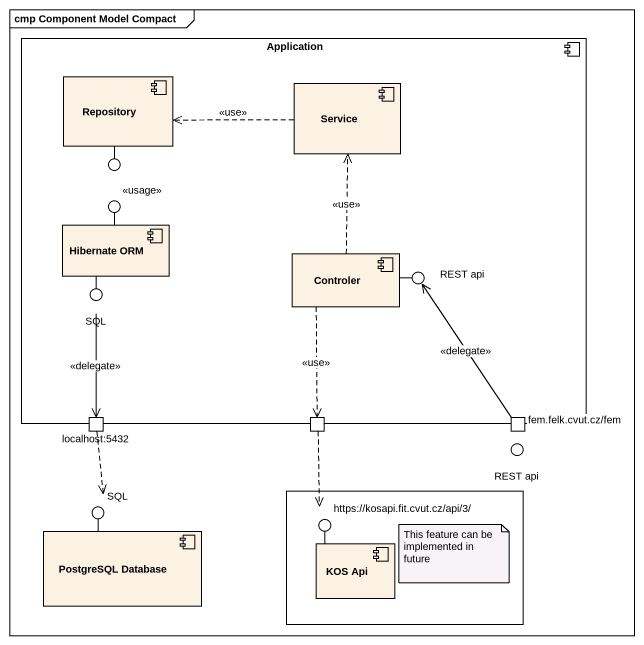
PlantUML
@startuml
mainframe cmp Component Model Compact
component Application {
  component Repository
  component Service
  component "Hibernate ORM" as Hibernate_ORM
  component Controler
  port "localhost:5432" as localhost_5432
  port " " as port1
  port "fem.felk.cvut.cz/fem" as fem_felk_cvut_cz_fem
}
() "<<usage>>" as usage
() " " as lollipop1
() SQL
() "REST api" as REST_api
() "REST api" as REST_api_2
() "SQL" as SQL_2
rectangle " " as rectangle1 {
  component "KOS Api" as KOS_Api
}
component "PostgreSQL Database" as PostgreSQL_Database
() "https://kosapi.fit.cvut.cz/api/3/" as https_kosapi_fit_cvut_cz
Repository -- usage
Hibernate_ORM -up- lollipop1
Hibernate_ORM -- SQL
Controler -right- REST_api
PostgreSQL_Database -up- SQL_2
KOS_Api -up- https_kosapi_fit_cvut_cz
Service .left.> Repository : <<use>>
SQL --> localhost_5432 : <<delegate>>
Controler .up.> Service : <<use>>
Controler ..> port1 : <<use>>
localhost_5432 ..> SQL_2
port1 ..> https_kosapi_fit_cvut_cz
fem_felk_cvut_cz_fem -up-> REST_api : <<delegate>>
note as N1
  This feature can be implemented in future
end note
@enduml
